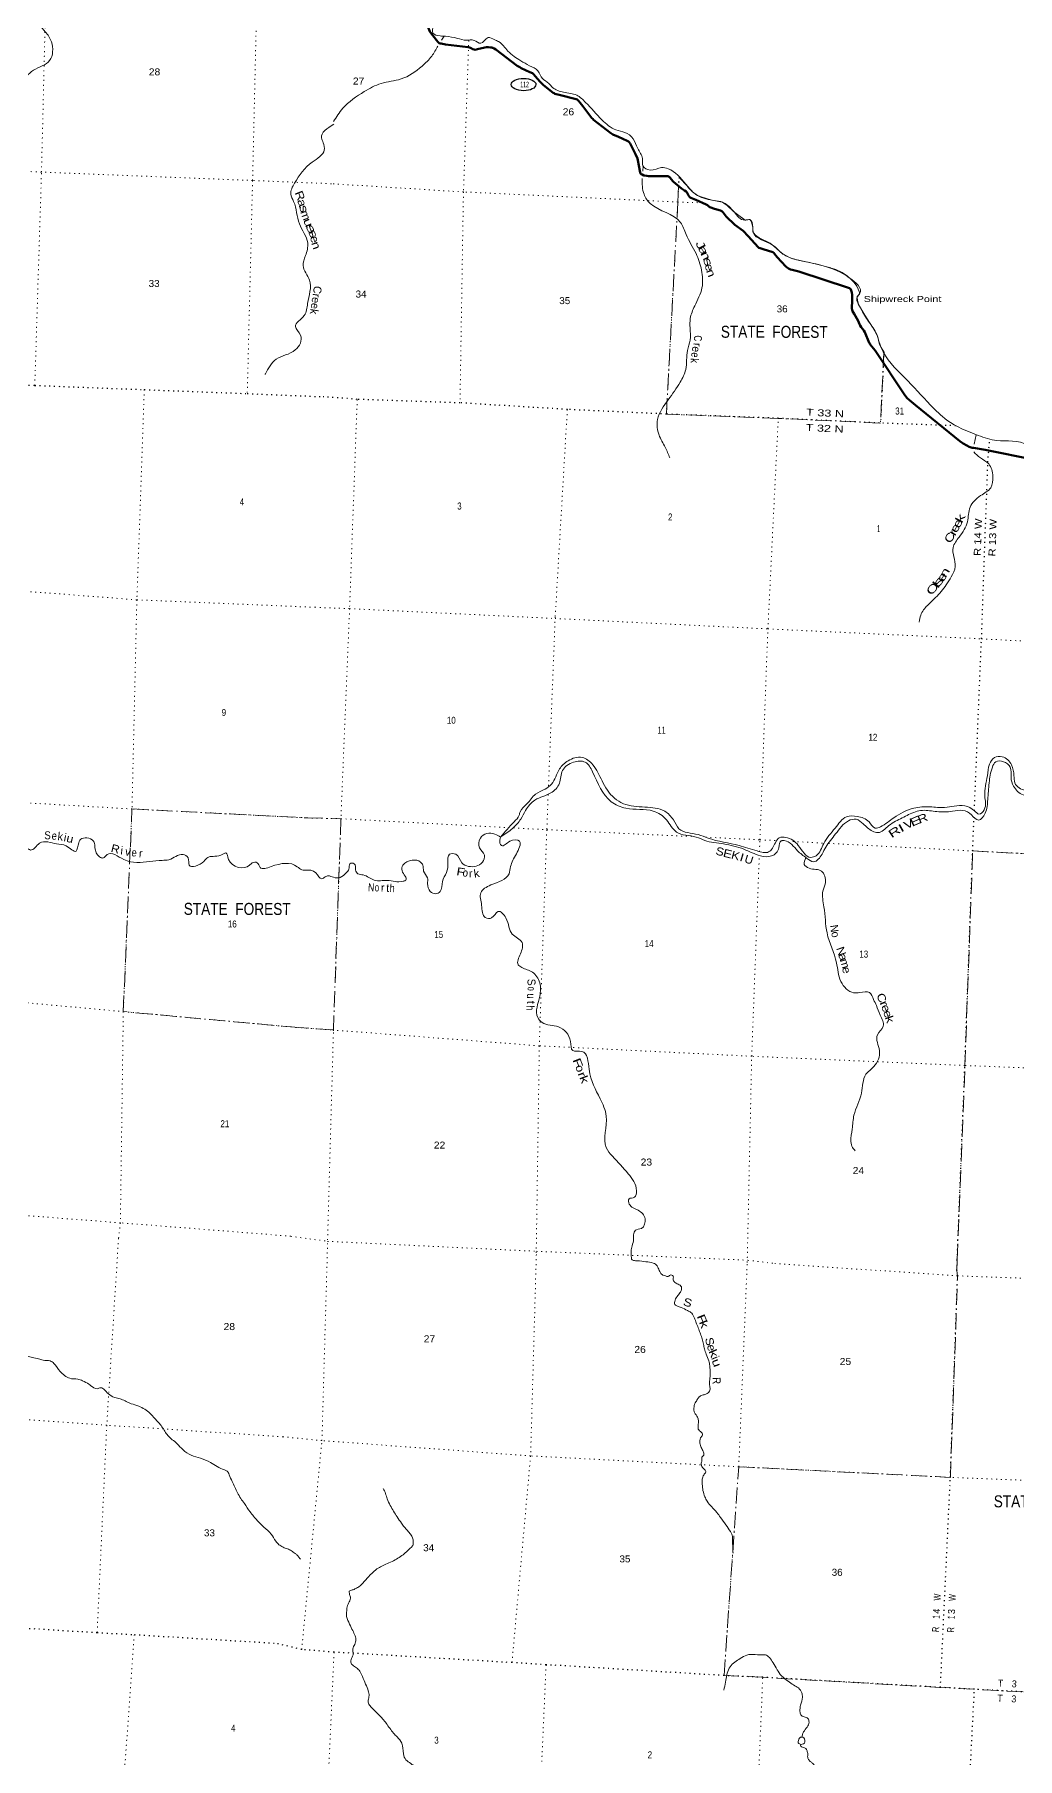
# Model space of a CAD drawing. Header units: feet. Extents: x -955330 to -733631, y 195788 to 387588.
# Drawn here: x -865786 to -841218, y 279188 to 322280 of the extents above; entities that cross this region are included whole.
import ezdxf
from ezdxf.enums import TextEntityAlignment as Align

# ---------------------------------------------------------------- set-up
doc = ezdxf.new("R2010")
doc.units = ezdxf.units.FT
doc.header["$LTSCALE"] = 80
doc.linetypes.add('DOT_DASHED', pattern=[7.7, 5, -1.2, 0.3, -1.2])
doc.linetypes.add('DOTTED', pattern=[1.5, 0.3, -1.2])
for name, color, linetype, lineweight in [('17', 7, 'Continuous', 25), ('23', 7, 'Continuous', 70), ('39', 7, 'Continuous', 13), ('41', 7, 'Continuous', 13), ('44', 7, 'DOT_DASHED', 13), ('6', 7, 'DOTTED', 25), ('7', 7, 'DOTTED', 13)]:
    doc.layers.add(name, color=color, linetype=linetype, lineweight=lineweight)
doc.layers.add('42', color=7, linetype='Continuous')

msp = doc.modelspace()

# ---------------------------------------------------------------- linework, layer by layer
at = {"layer": '17'}
msp.add_ellipse((-853563.29, 321029.04), major_axis=(309.24, -1), ratio=0.500121, dxfattribs=at)
at = {"layer": '23'}
for points in [[(-856777.16, 323738.55), (-856582.6, 323298.53), (-856551.4, 323256.35), (-856508.92, 323215.02), (-856377.23, 323117.27), (-856353.35, 323093.46), (-856337.07, 323069.03), (-856306.22, 323015.68), (-856242.11, 322874.93), (-856223.72, 322840.93), (-856195.99, 322812.49), (-856147.44, 322773.49), (-856112.56, 322737.16), (-856000.88, 322584.28), (-855978.27, 322541.7), (-855925.36, 322395.1), (-855906.31, 322352.51), (-855887.38, 322325.88), (-855832.04, 322257.04)], [(-855832.04, 322257.04), (-855705.71, 322094.65), (-855688.64, 322078.16), (-855669.65, 322065.94), (-855643.88, 322056.44), (-855624.54, 322051.28), (-855510.31, 322028.93), (-854945.59, 321963.89), (-854913.38, 321955.33), (-854888.97, 321944.47), (-854830.64, 321911.89), (-854800.79, 321901.03), (-854775.02, 321898.32), (-854715.49, 321909.03), (-854534.23, 321954.96), (-854491.84, 321963.82), (-854469.46, 321965.18), (-854446.06, 321964.15), (-854392.86, 321957.88), (-854353.14, 321952.61), (-854339.23, 321948.89), (-854323.63, 321943.46), (-854310.04, 321936.05)], [(-854310.04, 321936.05), (-854296.84, 321928.86), (-854257.56, 321904.46), (-853723.25, 321499.06), (-853658.25, 321462.95), (-853618.91, 321441.23), (-853407.5, 321340.36)], [(-853407.5, 321340.36), (-853342.62, 321309.4), (-853316.4, 321290.57), (-853302.84, 321276.99), (-853272.46, 321240.16), (-853146.54, 321094.13), (-853068.62, 321016.53), (-852824.67, 320825.66), (-852800.25, 320809.37), (-852777.82, 320797.82), (-852671.81, 320771.73), (-852245.87, 320663.25), (-852224.4, 320653.95), (-852209.48, 320641.74), (-852179.64, 320611.87), (-852084.69, 320487.65), (-851855.18, 320192.37), (-851832.37, 320168.01), (-851812.03, 320149.01), (-851380.53, 319811.37), (-851354.87, 319793.38), (-851327.74, 319778.45), (-851190.03, 319721.58), (-850969.59, 319622.62), (-850941.81, 319608.1), (-850922.82, 319586.38), (-850902.47, 319555.16), (-850865.48, 319487.49), (-850767.51, 319288.44), (-850717.31, 319177.14), (-850706.6, 319136.19), (-850659.68, 318869.79), (-850649.49, 318833.72), (-850636.59, 318808.61), (-850619.64, 318791.64), (-850598.46, 318776.64), (-850555.89, 318759.07), (-850534.18, 318752.28), (-850479.92, 318744.13), (-850440.33, 318740.57), (-849960.24, 318735.18), (-849939.34, 318731.24), (-849924.42, 318723.1), (-849911.18, 318712.59), (-849897.05, 318696.51), (-849833.38, 318615.39), (-849815.55, 318597.89), (-849617.93, 318433.77), (-849542.91, 318383.9)], [(-849542.91, 318383.9), (-849495.74, 318352.54), (-849482.86, 318336.94), (-849476.76, 318326.08), (-849438.69, 318255.49), (-849416.05, 318223.26), (-849399.77, 318207.65), (-849380.34, 318194.77), (-849257.05, 318143.8), (-848998.68, 318033.36), (-848980.26, 318024.07), (-848964.66, 318012.53), (-848930.75, 317980.63), (-848918.54, 317971.81), (-848906.29, 317965.33), (-848790.7, 317924.75), (-848642.87, 317882.99), (-848624.51, 317875.1), (-848610.94, 317864.92), (-848577.03, 317830.31), (-848500.98, 317732.34), (-848280.58, 317520.23), (-848072.1, 317369.17), (-847949.71, 317237.42), (-847701.18, 316965.69), (-847679, 316948.71), (-847653.23, 316936.49), (-847574.01, 316910.54), (-847336.51, 316837.22), (-847311.38, 316822.47), (-847292.39, 316796.68), (-847225.92, 316711.16), (-847008.4, 316477.73), (-846967.5, 316447.16), (-846940.37, 316430.87), (-846890.17, 316407.79), (-846853.55, 316395.58), (-846685.83, 316356.86), (-845439.22, 315949.74), (-845414.91, 315938.82), (-845395.92, 315919.81), (-845372.86, 315881.81), (-845363.36, 315853.3), (-845357.93, 315827.51), (-845352.9, 315768.78), (-845353.38, 315643.53), (-845357.12, 315427.47), (-845353.19, 315397.9), (-845340.3, 315360.57), (-845301.31, 315296.12), (-845202.61, 315122.8), (-845168.69, 315035.48), (-845154.35, 315005.87), (-845128, 314963.54), (-845058.08, 314877.09), (-845035.75, 314838.66), (-844921.86, 314569.04), (-844912.99, 314552.94), (-844899.42, 314531.22), (-844777.31, 314379.91), (-844032.56, 313261.67), (-843974.25, 313187.39), (-843918.01, 313136.27), (-843770.99, 313015.74), (-842661.3, 312112.51), (-842578.34, 312056.68), (-842486.1, 312005.1), (-842423.7, 311972.53), (-842350.44, 311950.81), (-842322.19, 311946.59), (-842029.33, 311897.52), (-840787.05, 311650.18)]]:
    msp.add_lwpolyline(points, dxfattribs=at)
at = {"layer": '39'}
for p, q in [((-855548.45, 322237.99), (-855610.46, 322138.37)), ((-850576.4, 318995.14), (-850585.99, 318864.44)), ((-842249.33, 312273.7), (-842302.21, 312036.43))]:
    msp.add_line(p, q, dxfattribs=at)
for points in [[(-865478.4, 328779.3), (-865545.3, 328726.86), (-865501.27, 328579.21), (-865471.85, 328329.03), (-865274.16, 328045.03), (-865125.05, 327621.56), (-864907.58, 327419.63), (-864586.86, 327130.13), (-864189.88, 326460.88), (-864039.67, 326108.18), (-863438.07, 325174.85), (-863424.07, 324941.54), (-863685.23, 324471.65), (-864160.11, 323966.8), (-864455.3, 323642.09), (-864710.38, 323356.05), (-865160.84, 323268.93), (-865472.84, 323297.03), (-865653.48, 323003.63), (-865664.09, 322532.66), (-865514.67, 322345.91), (-865363.88, 322098.4), (-865406.76, 321628.88), (-865809.5, 321385.86), (-866109.16, 321051.23), (-866391.22, 320519.55), (-866666.12, 319920.78), (-866719.35, 319445.65), (-866618.24, 318482.07), (-866706.82, 317662.53), (-866808, 317062.07)], [(-858140.46, 324442.67), (-857580.07, 324283.57), (-857224.55, 324213.47), (-856977.3, 324155.6), (-856914.04, 324257.95), (-856824.53, 324232.34), (-856794.45, 324100.2), (-856714.44, 324087.05), (-856642.74, 323896.88), (-856434.58, 323393.15), (-856379.72, 323316.48), (-856294.83, 323321.27), (-856220.17, 323151.14), (-856070.13, 322869.3), (-855967.48, 322823.03), (-855823.54, 322497.08), (-855830.13, 322313.96), (-855647.94, 322244.48), (-855513.31, 322235.27), (-855215.39, 322183.51), (-854995.84, 322136.77), (-854796.45, 322133.13), (-854632.55, 322060.33), (-854448.49, 322202.37), (-854295.63, 322152.15), (-854185.12, 322101.55), (-853952.42, 321862.88), (-853635.02, 321624.97), (-853413.12, 321499.55), (-853203.58, 321368.57), (-853089.43, 321180.8), (-852933.94, 321057.94), (-852835.85, 320957.44), (-852563.37, 320836.13), (-852234.29, 320761), (-852010.83, 320583.13), (-851603.99, 320146.31), (-851252.85, 319897.03), (-851030.13, 319832.04), (-850825.85, 319675.06), (-850710.32, 319430.81), (-850589.14, 319178.29), (-850579.44, 318998.57), (-850396.94, 318892.81), (-850111.93, 318952.37), (-849949.98, 318923.97), (-849510.41, 318540.31), (-849305.12, 318318.81), (-848891.95, 318145.73), (-848560.85, 318070.52), (-848303.25, 317847.01), (-848030.71, 317641.05), (-847901.36, 317648.17), (-847837.14, 317470.38), (-847821.62, 317328.72), (-847326.71, 317007.41), (-847111.96, 316815.77), (-846818.38, 316671.48), (-846511.34, 316599.21), (-846014.94, 316481.37), (-845421.46, 316198.59), (-845157.42, 315811.6), (-845226.25, 315719.54), (-845163.05, 315477.3), (-844966.98, 315145.32), (-844756.35, 314822.86), (-844628.48, 314455.21), (-844044.85, 313705.3), (-843391.8, 313017.19), (-842984.04, 312642.81), (-842197.81, 312257.9), (-841738.1, 312131.39), (-840965.46, 312015.02), (-840769.47, 311938.96), (-840723.79, 311967.43), (-840739.84, 312054.7), (-840637.53, 312087.04), (-840450.94, 312025.45), (-840525.97, 311887.28), (-840448.67, 311773.47), (-840069.04, 311615.79), (-839634.25, 311516.44), (-839350.9, 311326.2), (-839130.68, 310993.29), (-838481.15, 310702.3), (-837872.52, 310398.78), (-837803.67, 310319.56), (-837673.51, 310258.13), (-837460.77, 310066.56), (-837283.41, 309765.53), (-837133.46, 309481.67)], [(-855701.88, 321991.52), (-855858.92, 321739.25), (-856100.49, 321488.59), (-856623.53, 321168.15), (-857122.66, 321056.37), (-857543.53, 320850.9), (-858079.16, 320434.22), (-858312.25, 320106.66)], [(-858305.93, 320035.9), (-858612.62, 319694.58), (-858569.45, 319573.27), (-858543.15, 319390), (-858845.25, 319091.9), (-859286.92, 318561.28), (-859379.76, 318288.23), (-859308.82, 318109.03), (-859165.75, 317548.25), (-858956.42, 317069.48), (-859012.8, 316752.31), (-859074.33, 316502.14), (-858910.45, 316138.72), (-858960.31, 315556.2), (-859044.4, 315252.41), (-859266.51, 314981.09), (-859134.65, 314762.74), (-859268.06, 314394.39), (-859744.98, 314164.8), (-860013.71, 313798.44), (-860021.02, 313784.74)], [(-850598.44, 318683.31), (-850552.18, 318286.69), (-850397.77, 318055.05), (-849641.76, 317584.65), (-849502.72, 317283.08), (-849251.08, 316803.87), (-849115.32, 316389.57), (-849103.82, 315947.81), (-849286.33, 315495.38), (-849395.83, 315181.2), (-849400.76, 314947.64), (-849399.21, 314637.25), (-849467.55, 314383.95), (-849510.25, 313903.98), (-849647.83, 313592.89), (-849946.86, 313148.98), (-850214.05, 312653.46), (-850177.77, 312267.17), (-850022.64, 311964.98), (-849910.07, 311700.69)], [(-842313.2, 311845.88), (-842147.18, 311700.28), (-841938.78, 311545.16), (-841834.51, 311232.83), (-841888.08, 310950.76), (-842139.18, 310754.87), (-842402.86, 310462.75), (-842470.17, 310102.61), (-842673.62, 309719.5), (-842829.15, 309455.46), (-842774.7, 308983.84), (-842873.7, 308721.65), (-842997.74, 308526.92), (-843264.86, 308204.7), (-843471.5, 308011.13), (-843636.04, 307769.6), (-843672.53, 307593.67)], [(-869514.68, 306384.43), (-869701.36, 306275.41), (-870014.2, 306054.68), (-870413.03, 305441.21), (-870575.74, 304728.17), (-870579.9, 304495.68), (-870556.22, 304344.89), (-870256.96, 303934.95), (-870263.67, 303690.43), (-870242.62, 303388.01), (-870135.54, 302743.85), (-870038.55, 302421.85), (-869884.34, 302344.15), (-869672.95, 302417.66), (-869417.76, 302568.13), (-869210.01, 302558.85), (-868986.64, 302583.27), (-868607.03, 302208.18), (-868418.67, 302033.86), (-868118.8, 302097.35), (-867944.04, 302073.35), (-867618.38, 301987.99), (-867191.39, 302001.29), (-866782.44, 301879.83), (-866533.16, 301803.95), (-865989.1, 301951.63), (-865886.44, 301896.46), (-865656.59, 302068.3), (-865235.04, 302049.47), (-864994.7, 302000.29), (-864745.98, 301865.75), (-864680, 302079.3), (-864600.76, 302180.98), (-864293.52, 302090.37), (-864275.27, 301953.99), (-864157.97, 301726.18), (-864074.41, 301696.14), (-863967.64, 301780.4), (-863554.66, 301658.76), (-862906, 301611.58), (-862593.61, 301638.09), (-862425.14, 301654.85), (-862074.02, 301780.8), (-861946.2, 301700.22), (-861919.82, 301518.97), (-861551.97, 301611.8), (-861452.74, 301708.53), (-861324.16, 301737.18), (-861128.93, 301764.88), (-861001.13, 301821.9), (-860937.46, 301661.23), (-860408.3, 301516.2), (-860347.23, 301572.15), (-860217.61, 301578.5), (-860147.96, 301462.08), (-859874.25, 301482.22), (-859217.58, 301479.2), (-859105.73, 301403.38), (-859029.53, 301388.3)], [(-854137.11, 302218.86), (-853798.66, 302600.81), (-853674.01, 302765.28), (-853647.72, 302852.94), (-853479.22, 303049.98), (-853262.26, 303291.51), (-853020.41, 303419.24), (-852865.46, 303542.25), (-852664.12, 303923.42), (-852450.97, 304126.81), (-852098.32, 304209.97), (-851832.7, 304028.47), (-851601.71, 303624.61), (-851293.37, 303193.6), (-851068.11, 303053.95), (-850529.86, 302968.76), (-850034.81, 302865.08), (-849817.26, 302647.13), (-849678.37, 302428.19), (-849199.67, 302281.29), (-848953.2, 302194.89), (-848176.09, 302009.68), (-847726.91, 301873.51), (-847437.82, 301848.28), (-847269.82, 302077.59), (-847173.22, 302202.84), (-847009.48, 302212.66), (-846696.41, 302011.2), (-846381.84, 301712.94), (-846250.89, 301754.25), (-846061.28, 302057.29), (-845776.96, 302445.35), (-845489.61, 302726.49), (-845226.54, 302736.57), (-844927.18, 302598.05), (-844775.12, 302445.09), (-844644.64, 302476.35), (-844309.43, 302703.25), (-843810.49, 302939.98), (-843401.66, 302974.63), (-843039.57, 302958.69), (-842800.05, 302993.8), (-842535.79, 302997.74), (-842291.67, 302873.49), (-842184.59, 302792.79), (-842050.33, 302904.51), (-842036.28, 303246.54), (-841972.23, 303751.89), (-841918.38, 304040), (-841795.75, 304204.55), (-841599.15, 304227.22), (-841368.86, 304022.89), (-841306.7, 303758.53), (-841283.19, 303572.23), (-841025.52, 303393.05), (-840793.39, 303442.56), (-840649.99, 303491.45), (-840365.99, 303486.57), (-840072.89, 303632.47), (-839871.77, 303622.72), (-839676.85, 303437.89), (-839465.26, 303393.48), (-839143.99, 303538.3), (-838895.73, 303673.84), (-838709.96, 303551.83), (-838400.18, 303108.67), (-838386.3, 302846.17), (-838256.17, 302827.05), (-837912.81, 302884.37), (-837753.1, 302765.38), (-837577.02, 302522.84), (-837335.47, 302386.59), (-837192.16, 302562.44), (-837162.77, 302758.79), (-837128.65, 302884.43), (-836930.12, 303033.98), (-836763.98, 303180.74), (-836623.9, 303330.51), (-836441.03, 303533.05), (-836245.23, 303753.23), (-835941.69, 303906.79), (-835470.62, 303979.35), (-835241.32, 303968.51), (-834964.89, 304102.97), (-834758.12, 304256.23), (-834635.62, 304461.09), (-834671.61, 304553.15), (-834852.51, 304564.14), (-835099.17, 304462.8), (-835276.53, 304463.58), (-835294.4, 304683.92)], [(-854135.17, 302221.05), (-853838.6, 302437.1), (-853632.08, 302670.97), (-853511.11, 302885.97), (-853279.22, 303145.06), (-852879.78, 303323.15), (-852666.85, 303564.83), (-852589.35, 303884.27), (-852313.45, 304093.31), (-852023.32, 304090.21), (-851839, 303851.38), (-851372.17, 303103.94), (-851004.99, 302938.68), (-850320.82, 302870.04), (-849992.51, 302649.85), (-849738.78, 302343.86), (-849250.23, 302220.18), (-849034.87, 302137.43), (-848565.41, 302046.83), (-848057.51, 301916.45), (-847641.94, 301751.35), (-847363.97, 301746.7), (-847180.91, 301953.26), (-847126.41, 302126.48), (-847047.46, 302133.52), (-846714.81, 301876.89), (-846489.62, 301692.91), (-846312.49, 301601.46), (-846103.84, 301794.94), (-846010.92, 301970.72), (-845763.65, 302299.75), (-845443.93, 302625.99), (-845250.6, 302664.9), (-845074.7, 302547.3), (-844845.2, 302369.2), (-844703.85, 302331.52), (-844435.59, 302506.59), (-844099.98, 302699.23), (-843938.87, 302781.69), (-843595.25, 302887.37), (-843231.89, 302855.25), (-842840.4, 302864.37), (-842581.33, 302886.65), (-842368.93, 302773.69), (-842189.57, 302643.86), (-842026.32, 302814.92), (-841961.96, 303155.01), (-841926.21, 303572.79), (-841847.23, 303966.73), (-841762.24, 304102.51), (-841570.7, 304103.2), (-841399.68, 303967.65), (-841379.67, 303706.93), (-841317.06, 303494.94), (-841077.47, 303274.14), (-840824.72, 303290.61), (-840638.99, 303382.21), (-840517.32, 303397.68), (-840313.33, 303405.95), (-840007, 303533.21), (-839884.98, 303470.08), (-839622.34, 303310.85), (-839357.9, 303318.81), (-838981.57, 303519.96), (-838851.66, 303539.14), (-838693.37, 303389.98), (-838492.28, 302993.32), (-838490.78, 302767.57), (-838355.35, 302689.81), (-838050.49, 302742.57), (-837856.54, 302708.91), (-837678.17, 302472.32), (-837375.35, 302267.22), (-837144.82, 302411.5), (-837112.04, 302680.27), (-837113.56, 302819.37), (-836829.01, 302997.84), (-836572.47, 303223.75), (-836440.07, 303381.88), (-836352.97, 303519.59), (-836151.74, 303640.81), (-835943.22, 303745.64), (-835834.96, 303775.73), (-835580.26, 303876.77), (-835312.17, 303876.53), (-834973.51, 303962.24), (-834611.71, 304240.52), (-834532.83, 304503.48), (-834676.94, 304654.12), (-834959.97, 304636.79), (-835151.48, 304593.78)], [(-859031.16, 301388.62), (-858754.83, 301328.49), (-858606.79, 301175.69), (-858521.84, 301224.81), (-858444.05, 301250.03), (-858316.69, 301214.91), (-858145.46, 301212.35), (-857990.71, 301331.33), (-857926.18, 301417.52), (-857901.74, 301551.59), (-857794.81, 301553.52), (-857761.85, 301397.09), (-857701.71, 301304.09), (-857570.13, 301272.83), (-857294, 301143.32), (-856971.86, 301134.96), (-856571.63, 301115.53), (-856505.73, 301145.23), (-856599.59, 301378.57), (-856576.97, 301516.75), (-856343.27, 301642.77), (-856135.89, 301594.49), (-856078.93, 301519.75), (-856059.76, 301369.89), (-855965.07, 301196.98), (-855961.63, 301055.79), (-855894.14, 300861.75), (-855759.86, 300802.18), (-855648.37, 300858.34), (-855590.19, 301110.01), (-855488.96, 301333.83), (-855452.72, 301590.37), (-855413.18, 301788.35), (-855255.86, 301790.36), (-855104.52, 301578.99), (-854935.44, 301487.85), (-854591.91, 301591.51), (-854543.17, 301771), (-854663.92, 301946.93), (-854642.33, 302191.95), (-854479.61, 302308.61), (-854280.88, 302290.89), (-854135.17, 302221.05)], [(-854137.11, 302218.86), (-854152.15, 302070.32), (-854112.73, 302008.35), (-853906.13, 302115.26), (-853664.29, 302114.02), (-853743.51, 301800.69), (-853885.49, 301481.71), (-853926.09, 301303.93), (-854376.72, 301023.03), (-854633.85, 300827.37), (-854610.17, 300516.13), (-854519.81, 300208.37), (-854360.94, 300200.24), (-854198.16, 300361.24), (-854004.12, 300200.62), (-853845.85, 299793.52), (-853601.67, 299584.63), (-853641.15, 299302.01), (-853694.34, 299027.98), (-853606.82, 298960.13), (-853342.1, 298845.16), (-853159.1, 298578.17), (-853158.6, 298245.65), (-853207.87, 297711.52), (-853098.85, 297586.42), (-852690.89, 297473.99), (-852391.51, 297109.83), (-852333.58, 296883.92), (-852102.75, 296862.95), (-851924.23, 296414.76), (-851650.29, 295680.79), (-851495.54, 295241.58), (-851496.08, 294457.71), (-851342.82, 294244.26), (-850946.24, 293803.81), (-850738.52, 293376.67), (-850790.44, 293215.44), (-850925.41, 293174.28), (-850921.3, 293047.17), (-850696.8, 292891.43), (-850525.34, 292679.29), (-850619.27, 292439.07), (-850768.71, 292390.41), (-850819.32, 292128.37), (-850861.18, 291966.76), (-850868.09, 291693.99)], [(-846505.62, 301706.61), (-846549.31, 301538.02), (-846426.89, 301440.62), (-846117.83, 301368.27), (-846018.76, 301074.28), (-846080.71, 300871.12), (-846054.77, 300479.19), (-845978.74, 299823.36), (-845741.68, 299076.7), (-845630.51, 298610.95), (-845313.27, 298326.7), (-845155.75, 298332.73), (-844917.84, 298333.66), (-844815.11, 298160.43), (-844745.64, 298008.64), (-844653.97, 297771.36), (-844572.35, 297492.14), (-844721.58, 297276.22), (-844667.66, 296879.18), (-844809.3, 296481.6), (-845005.79, 296289.66), (-845116.43, 295822.37), (-845305.78, 295267.44), (-845350.2, 294922.54), (-845381.13, 294607.35), (-845341.75, 294458.73), (-845276.92, 294379.66)], [(-848327.47, 284322.83), (-848336.87, 284515.85), (-848343.54, 284635.76), (-848343.07, 284735.08), (-848393.91, 284861.06), (-848505.41, 285030.37), (-848638.54, 285212.82), (-848735.84, 285338.91), (-848860.72, 285480.44), (-848975.62, 285619.49), (-849031.13, 285731.5), (-849078.76, 285883.7), (-849097.52, 286048.76), (-849096.04, 286170.33), (-849061.01, 286274.15), (-849011.15, 286348.91), (-849013.8, 286379.44), (-849073.54, 286442.99), (-849105.88, 286487.04), (-849120.26, 286570.81), (-849106.04, 286661.39), (-849105.48, 286718.13), (-849060.84, 286766.77), (-849058.54, 286817.35), (-849096.83, 286908.3), (-849144.47, 287015.89), (-849155.45, 287129.92), (-849138.03, 287202.11), (-849094.39, 287273.09), (-849102.36, 287320.08), (-849185.56, 287400.92), (-849198.83, 287508.97), (-849192.85, 287640.47), (-849215.56, 287718.55), (-849289.13, 287833.41), (-849307.91, 287909.28), (-849298.64, 287979.81), (-849291.48, 288048.41), (-849254.63, 288103.49), (-849206.33, 288188.45), (-849140.79, 288252.36), (-849052.63, 288280.77), (-848972.35, 288313.59), (-848908.1, 288393.77), (-848907.62, 288493.08), (-848915.94, 288621.18), (-848904.66, 288691.62), (-848902.9, 288774.66), (-848901.69, 288890.16), (-848908.73, 289001.98), (-848933.27, 289128.79), (-849000.6, 289292.02), (-849038.98, 289425.55), (-849068.01, 289542.43), (-849098.32, 289675.59), (-849141.1, 289801.21), (-849184.24, 289918.73), (-849236.82, 290050.88), (-849256.61, 290104.49), (-849307.54, 290228.46), (-849338.96, 290292.74), (-849381.29, 290339.27), (-849466.14, 290383.7), (-849624.12, 290463.9), (-849717.77, 290492.51), (-849778.43, 290535.82), (-849775.66, 290641.12), (-849705.63, 290759.55), (-849641.01, 290847.83), (-849615.43, 290921.67), (-849617.07, 290974.45), (-849700.73, 291045.17), (-849787.32, 291095.76), (-849826.9, 291158.38), (-849817.63, 291228.91), (-849880.13, 291276.37), (-849946.48, 291238.86), (-850018.6, 291252.29), (-850082.38, 291271.42), (-850142.3, 291330.93), (-850197.72, 291444.96), (-850223.56, 291498.85), (-850323.25, 291572.33), (-850503.59, 291604.9), (-850716.65, 291628.83), (-850815.26, 291637.39), (-850850.26, 291651.88), (-850864.12, 291672.67), (-850868.09, 291693.99)], [(-859676.9, 284530.92), (-859757.69, 284624.19), (-859870.58, 284794.11), (-860051.74, 284973.49), (-860217.57, 285135.89), (-860396.72, 285355.75), (-860540.28, 285559.64), (-860713, 285827.88), (-860844.38, 286114.36), (-860922.99, 286282.58), (-860973.04, 286374.33), (-861036.47, 286399.78), (-861220.22, 286485.97), (-861383.1, 286585.32), (-861640.57, 286693.41), (-861867.37, 286767.53), (-862072.92, 286903.48), (-862224.93, 287059.11), (-862451.47, 287261.02), (-862602.29, 287481.51), (-862778.12, 287687), (-862900.88, 287820.89), (-863031.49, 287918.65), (-863181.26, 287997.07), (-863370.34, 288057.14), (-863492.88, 288113.93), (-863615.51, 288168.68), (-863747.31, 288201.58), (-863905.35, 288276.35), (-864024.87, 288393.85), (-864128.96, 288455.8), (-864221.11, 288431.96), (-864375.11, 288506.53), (-864423.83, 288543.43), (-864585.39, 288628.51), (-864704.59, 288670.93), (-864905.77, 288691.02), (-865033.65, 288762.27), (-865143.89, 288863.08), (-865301.67, 289065.65), (-865391.73, 289124.89), (-865570.82, 289141.86), (-865682.06, 289181.85), (-865842.49, 289208.05), (-865959.78, 289248.34), (-866129.38, 289252.67), (-866236.27, 289257.96), (-866333.17, 289260.72), (-866474.25, 289310.31), (-866676.64, 289346.69), (-866820.24, 289386.26), (-866999.26, 289486.41), (-867278.87, 289473.87), (-867467.42, 289462.91), (-867637.63, 289455.09), (-867818.25, 289522.86), (-867958.93, 289580.54), (-868151.52, 289569.78), (-868277.55, 289515.15), (-868410.42, 289444.63), (-868525.46, 289407.71), (-868610.85, 289357.16), (-868665.76, 289228), (-868686.8, 289129.63), (-868805.55, 289017.83), (-868886.4, 288977.19), (-869055.48, 288910.49), (-869214.87, 288835.19), (-869420.59, 288885.94), (-869628.64, 288971.3), (-869846.25, 288986.12), (-870046.39, 288945.3), (-870175.23, 288874.58), (-870337.14, 288789.26), (-870513.59, 288737.12), (-870760.41, 288692.52), (-871019.44, 288646.5), (-871140.93, 288601.79), (-871361.54, 288555.89), (-871468.3, 288482.05), (-871534.02, 288420.38), (-871597.32, 288326.12), (-871651.94, 288243.62), (-871703.04, 288191.36), (-871751.55, 288191.73), (-871796.39, 288201.86)], [(-857068.32, 285940.68), (-857011.7, 285808.35), (-856971.13, 285678.78), (-856895.92, 285511.13), (-856811.45, 285369.42), (-856721.02, 285225.4), (-856614.74, 285074.58), (-856540.53, 284973.88), (-856463.75, 284885.23), (-856387.15, 284792.53), (-856334.66, 284702.96), (-856318.91, 284604.93), (-856331.3, 284510.21), (-856392.8, 284446.12), (-856574, 284282.09), (-856701.21, 284194.64), (-856848.3, 284114.19), (-857007.13, 284042.39), (-857255.77, 283905.76), (-857437.43, 283731.61), (-857577.94, 283573.82), (-857670.78, 283486.84), (-857757.94, 283436.08), (-857842.34, 283401.42), (-857920.52, 283370.53), (-857917.14, 283311.59), (-857890.85, 283223.21), (-857920.56, 283102.93), (-857968.42, 282983.49), (-857984.84, 282844.35), (-857985.68, 282736.95), (-857909.47, 282546.96), (-857831.97, 282385.29), (-857773.15, 282256.91), (-857754.57, 282132.4), (-857796.38, 282012.67), (-857833.69, 281902.87), (-857821.79, 281809.08), (-857859.48, 281691.19), (-857873.06, 281570.17), (-857791.88, 281489.43), (-857694.29, 281414.01), (-857657.83, 281371.8), (-857589.03, 281240.94), (-857509.06, 281044.69), (-857443.65, 280883.58), (-857422.96, 280761), (-857442.4, 280644.3), (-857435.82, 280566.97), (-857381.03, 280483.37), (-857180.1, 280281.6), (-856995.84, 280068.42), (-856813.06, 279822.88), (-856722.44, 279727.51), (-856606.36, 279570.16), (-856565.71, 279308.81), (-856501.95, 279155.88), (-856378.99, 279061.06), (-856334.09, 279026.57), (-856213.77, 279006.88), (-856154.58, 278931.19), (-856148.1, 278762.64), (-856183.5, 278606.13), (-856249.41, 278444.93), (-856231.13, 278180.55), (-856210.98, 278090.43), (-856191.3, 277945.59), (-856122.58, 277857.31), (-856042.51, 277707.68), (-855944.95, 277498.47), (-855943.51, 277352.44), (-856035.26, 277245.13), (-856122.33, 277151.8), (-856146.16, 277116.4), (-856189.44, 276964.31), (-856166.46, 276803.1), (-856150.36, 276623.97), (-856148.37, 276490.08), (-856084.52, 276339.17), (-856043.41, 276132.53), (-856019.25, 275908.43), (-855953.56, 275797.98), (-855744.09, 275695.16), (-855524.9, 275583.78), (-855435.93, 275496.59), (-855373.54, 275402.51), (-855340.76, 275234.78), (-855363.42, 275091.88), (-855337.33, 274865.66), (-855263.67, 274752.82), (-855178.92, 274661.77)], [(-842016.9, 274129.18), (-841952.38, 274170.83), (-841905.81, 274261.96), (-841892.42, 274289.73), (-841860.34, 274373.41), (-841821.47, 274473), (-841750.07, 274532.58), (-841655.49, 274568.8), (-841566.69, 274566.77), (-841512.72, 274509.57), (-841437.68, 274427.07), (-841388.77, 274303.2), (-841325.1, 274148.25), (-841265.92, 274027.96), (-841225.43, 273940.97), (-841151.21, 273884.87), (-841047.48, 273855.8), (-840958.76, 273896.34), (-840909.17, 274009.63), (-840863.05, 274135.24), (-840761.76, 274319.15), (-840601.83, 274459.83), (-840482.41, 274553.71), (-840400.09, 274720.24), (-840381.73, 274901.85), (-840387.93, 275076.48), (-840353.72, 275295.89), (-840377.98, 275428.77), (-840383.27, 275579.03), (-840327.54, 275694.07), (-840163.94, 275826.47), (-839975.41, 275973.96), (-839867.16, 276133.22), (-839770.35, 276351.79), (-839708.01, 276523.29), (-839616.57, 276979.3), (-839494.28, 277225.09), (-839399.13, 277451.85), (-839279.23, 277645.05), (-839064.3, 277884.58), (-838898.4, 278067.56), (-838778.33, 278220.2), (-838556.43, 278435.09), (-838391.92, 278543.12), (-838260.12, 278642.52), (-838181.02, 278738.24), (-838113.2, 278808.12), (-838121.87, 279017.33), (-838104.71, 279172.64), (-838079.76, 279321.52), (-838024.66, 279466.99), (-837919.52, 279646.67), (-837857.73, 279806.03), (-837843.05, 279951.32), (-837749.65, 280050.44), (-837596.22, 280225.88), (-837514.09, 280343.77), (-837434.33, 280542.85), (-837374.82, 280785.43), (-837395.22, 280958.68), (-837461.43, 281279.99), (-837544.88, 281488.55), (-837698.15, 281761.13), (-837748.35, 281901.28), (-837704.25, 282026.98), (-837638.34, 282143.58), (-837520.75, 282241.6), (-837452.37, 282323.62), (-837404.98, 282432.95), (-837283.24, 282666.61), (-837208.53, 282843.62), (-837121.63, 282977.5), (-837042.53, 283117.82), (-836961.95, 283245.91), (-836873.59, 283412.16), (-836798.42, 283554.69), (-836737.83, 283643.15), (-836574.69, 283765.44), (-836491.48, 283773.8), (-836269.43, 283814.34), (-836049.3, 283856.98), (-835849.43, 283898.53), (-835715.8, 283993.79), (-835616.26, 284094.66), (-835469.89, 284248.12), (-835422.5, 284357.46), (-835332.01, 284570.24), (-835194.42, 284841.69), (-835099.73, 284969.13), (-834924.49, 285135.47), (-834772.9, 285270.45)], [(-859676.9, 284530.92), (-859628.7, 284502.78), (-859571.7, 284467.74), (-859462.38, 284428.28), (-859363.6, 284379.16), (-859273.53, 284316.26), (-859213.33, 284262.82), (-859161.65, 284199.64), (-859140.67, 284172.33)], [(-848560.04, 280895.21), (-848516.48, 281097.97), (-848484.1, 281276.92), (-848421.94, 281444.37), (-848317.09, 281573.37), (-848185.66, 281664.68), (-848027.84, 281758.83), (-847826.41, 281790.17), (-847612.71, 281780.4), (-847515.84, 281778), (-847419.82, 281712.79), (-847328.84, 281580.92), (-847227.6, 281408.03), (-847117.29, 281257.02), (-846949.89, 281117.6), (-846812.62, 281026.18), (-846694.79, 280951.87), (-846611.51, 280828.45), (-846594.02, 280724.26), (-846639.5, 280523.62), (-846654.74, 280366.19), (-846634.32, 280282.13), (-846553.87, 280229.8), (-846458.84, 280186.94), (-846428.43, 280100.41), (-846478.67, 279972.96), (-846564.92, 279853.24), (-846594.63, 279777.56), (-846607.1, 279725.42)], [(-846607.1, 279725.42), (-846557.43, 279706.93), (-846534.17, 279640.99), (-846543.25, 279574.51), (-846597.14, 279544.54), (-846653.68, 279545.09), (-846700.41, 279583.72), (-846695.82, 279640.27), (-846662.82, 279699.58), (-846637.71, 279718.71), (-846607.1, 279725.42)], [(-846636.43, 279540.92), (-846633.62, 279497.55), (-846588.26, 279473.18), (-846509.09, 279437.12), (-846479.31, 279381.02), (-846460.63, 279303.13), (-846462.38, 279264.7), (-846452.22, 279177.06), (-846398.44, 279115.81), (-846341.9, 279070.65), (-846265.58, 278971.88), (-846244.89, 278849.3), (-846193.77, 278729.38), (-846131.67, 278584.64), (-846064.14, 278470.05), (-845969.04, 278340.01), (-845877.7, 278216.23), (-845837.11, 278131.26), (-845763.73, 278012.35), (-845692.45, 277891.51), (-845614.85, 277776.46), (-845498.03, 277635.3), (-845384.23, 277561.17), (-845324.3, 277501.67), (-845241.48, 277368.14), (-845152.34, 277195.8), (-845036.81, 277026.31), (-844866.74, 276945.56), (-844741.01, 276911.43), (-844642.32, 276904.89), (-844573.69, 276859.18), (-844570.04, 276761.71), (-844544.11, 276709.84), (-844452.77, 276541.46), (-844377, 276475.15), (-844284.81, 276458.77), (-844150.28, 276440.46), (-844017.05, 276393.83), (-843904.98, 276325.86), (-843827.01, 276218.9), (-843821.62, 276115.27), (-843853.53, 275991.04), (-843853.91, 275938.34), (-843803.79, 275885.37), (-843709.32, 275830.37), (-843656.27, 275752.94), (-843551.89, 275782.63), (-843472.06, 275805.34), (-843371.54, 275794.66), (-843280.64, 275749.96), (-843194.14, 275697.35), (-843079.23, 275647.5), (-842970.64, 275591.86), (-842895.78, 275549.92), (-842803.77, 275529.5), (-842754.57, 275500.89), (-842736.71, 275449.4), (-842707.67, 275377.11), (-842688.43, 275311.36), (-842679.56, 275240), (-842702.39, 275137.65), (-842708.27, 275052.78), (-842684.82, 274990.89), (-842595.57, 274909.77), (-842492.4, 274823.97), (-842418.83, 274709.11), (-842346.91, 274602.43), (-842332.64, 274472.03), (-842354.74, 274341.27), (-842398.65, 274264.21), (-842433.21, 274170.51), (-842393, 274077.44), (-842313.37, 274006.9), (-842248.5, 273967.45), (-842211.72, 273942.54)]]:
    msp.add_spline(points, degree=3, dxfattribs=at)
at = {"layer": '44'}
msp.add_line((-842339.24, 301873.02), (-841020.86, 301804.39), dxfattribs=at)
for points in [[(-844557.21, 314347.21), (-844642.93, 312567.32), (-847197.45, 312685.75), (-849994.48, 312791.34), (-849707.19, 318092.19), (-849678.22, 318708.83)], [(-849678.22, 318708.83), (-849457.21, 318482.03), (-849340.27, 318343.31), (-849228.52, 318265.9), (-849126.63, 318222.73), (-848861.59, 318137.26), (-848635.93, 318102.97), (-848591.37, 318087.12), (-848554.08, 318066.09), (-848471.4, 318001.49), (-848312.18, 317854.4), (-848218.45, 317782.96), (-848024.97, 317637.92), (-848005.89, 317636.02), (-847934.16, 317658.77), (-847907.21, 317653.88), (-847874.62, 317610.95), (-847849.65, 317527.8), (-847834.78, 317455.46), (-847836.78, 317378.8), (-847830.48, 317344.71), (-847812.11, 317316.29), (-847773.71, 317274.23), (-847734.73, 317240.68), (-847671.52, 317197.86), (-847401.85, 317060.53), (-847304.19, 316988.19), (-847168.49, 316860.64), (-847083.81, 316793.92), (-846936.37, 316712.45), (-846829.69, 316674.28), (-846654.02, 316630.51), (-846275.8, 316544.51), (-845868.03, 316442.43), (-845755.05, 316403.55), (-845596.73, 316329.5), (-845477.58, 316245.37), (-845387.37, 316167.16), (-845303.91, 316077.15), (-845235.71, 315985.49), (-845198.45, 315916.08), (-845171.54, 315854.23), (-845156.86, 315804.71), (-845165.05, 315788.51), (-845224.35, 315730.64), (-845224.71, 315706.73), (-845214.83, 315638.62), (-845188.2, 315533.1), (-845038.01, 315263.06), (-844840.3, 314962.05), (-844721.06, 314751.85), (-844674.71, 314564.3), (-844656.17, 314511.74), (-844629.39, 314458.16), (-844557.21, 314347.21)], [(-859178.86, 297455.96), (-863566.2, 297857.43), (-863389.99, 301976.95), (-863349.55, 302922.28), (-858976.83, 302699)], [(-858976.83, 302699), (-858127.6, 302677.91), (-858314.34, 297397.9), (-859178.86, 297455.96)], [(-842731.41, 291387.6), (-842726.65, 291651.02), (-842533.53, 296492.01), (-842339.24, 301873.02)], [(-838013.45, 286024.7), (-837997.43, 280688.19), (-842294.13, 280919.02), (-843144.55, 280965.99), (-847585.76, 281217.62), (-848553.48, 281261.84), (-848184.9, 286481.44), (-842895.83, 286215.39), (-842715.33, 291253.02), (-842731.41, 291387.6)]]:
    msp.add_lwpolyline(points, dxfattribs=at)
at = {"layer": '6'}
msp.add_line((-844557.21, 314347.21), (-844642.93, 312567.32), dxfattribs=at)
for points in [[(-889217.38, 314454.94), (-888451.62, 314405.08), (-887066.57, 314375.58), (-883139.39, 314204.2), (-881725.06, 314151.14), (-877766.55, 314002.65), (-876412.38, 313960.37), (-872477.36, 313829.11), (-871075.32, 313772.55), (-868329.47, 313621.57), (-865777.93, 313509.62), (-863042.23, 313403.6), (-860467.89, 313304.8), (-858571.17, 313226.11)], [(-842764.88, 312498.1), (-844666.38, 312568.82), (-847197.45, 312685.75), (-849994.48, 312791.34), (-852468.51, 312906.67), (-855151.84, 313072.37), (-857719.95, 313159.08), (-858571.17, 313226.11)], [(-842297.36, 302878.63), (-842118.45, 307174.41), (-841959.54, 311587.5), (-841913.18, 312173.17)], [(-842731.41, 291387.6), (-842726.65, 291651.02), (-842533.53, 296492.01), (-842339.24, 301873.02), (-842303.94, 302720.68)], [(-843144.55, 280965.99), (-842895.83, 286215.39), (-842715.33, 291253.02), (-842731.41, 291387.6)], [(-890450.19, 283566.31), (-889667.58, 283695.43), (-884391.13, 283448.63), (-879063.15, 283181.03), (-873650.47, 282909.24), (-869445.39, 282664.72), (-868554.8, 282604.43), (-864219.43, 282337.24), (-863290.03, 282285.18), (-859771.64, 282072.57)], [(-829097.9, 280426.28), (-832778.56, 280433.47), (-837997.43, 280688.19), (-842294.13, 280919.02), (-843144.55, 280965.99), (-847585.76, 281217.62), (-848553.48, 281261.84), (-852999.91, 281531.95), (-853852.07, 281585.08), (-858298.87, 281847.1), (-859108.13, 281910.44), (-859771.64, 282072.57)], [(-844083.97, 245449.63), (-843881.23, 250359.49), (-843639.81, 255226.07), (-843344.43, 260613.22), (-843072.58, 266104.84), (-842795.47, 271267.79), (-842530.37, 276388.73), (-842294.13, 280919.02)]]:
    msp.add_lwpolyline(points, dxfattribs=at)
at = {"layer": '7'}
for p, q in [((-847125.71, 302124.29), (-847028.74, 302119.2)), ((-846835.03, 302109.03), (-846054.51, 302068.06))]:
    msp.add_line(p, q, dxfattribs=at)
for points in [[(-865777.93, 313509.62), (-865610.42, 318840.23), (-865479.1, 324211.86), (-865373.28, 328756.54)], [(-860150.74, 326226.93), (-860210.84, 323930), (-860334.75, 318630.34), (-860467.89, 313304.8)], [(-854931.1, 322131.41), (-855065.46, 318344.68), (-855151.84, 313072.37)], [(-858366.01, 318550.26), (-860334.75, 318630.34), (-865610.42, 318840.23), (-870866.69, 319068.42), (-872152.87, 319127.84)], [(-849088.76, 318071.87), (-849707.19, 318092.19), (-855065.46, 318344.68), (-858366.01, 318550.26)], [(-849994.48, 312791.34), (-849707.19, 318092.19), (-849678.22, 318708.83)], [(-863042.23, 313403.6), (-863226.81, 308149.15), (-863349.55, 302922.28), (-863389.99, 301976.95)], [(-857719.95, 313159.08), (-857911.18, 307929.09), (-858127.6, 302677.91), (-858316.26, 297330.94), (-858462.82, 292064.98), (-858462.65, 291987.59)], [(-852468.51, 312906.67), (-852772.64, 307719.31), (-852939.66, 303478.79)], [(-847667.26, 301854.48), (-847655.94, 302152.12), (-847456.79, 307422.11), (-847197.45, 312685.75)], [(-872704.61, 308799.13), (-868517.89, 308555.46), (-863226.81, 308149.15), (-858775.13, 307962.8)], [(-858775.13, 307962.8), (-857911.18, 307929.09), (-852776.36, 307683.18), (-847456.79, 307422.11), (-842118.45, 307174.41), (-837839.46, 306947.33), (-834279.62, 306800.01)], [(-858976.83, 302699), (-863349.55, 302922.28), (-868538.25, 303220.83), (-872864.94, 303636.66)], [(-852947.46, 303280.76), (-852982.02, 302403.37), (-853169.21, 297001.94), (-853245.9, 291850.17), (-853243.62, 291787.3)], [(-858976.83, 302699), (-858127.6, 302677.91), (-853932.73, 302454.09)], [(-853814.88, 302447.81), (-852982.02, 302403.37), (-849283.82, 302228.91)], [(-849014.38, 302216.2), (-847655.94, 302152.12), (-847235.17, 302130.03)], [(-863402.27, 301689.68), (-863566.2, 297857.43), (-863638.72, 292577.74), (-863684.77, 292189.21)], [(-847973.44, 291586.3), (-847861.72, 296741.33), (-847670.86, 301759.7)], [(-845942.73, 302062.19), (-842339.24, 301873.02), (-837889.12, 301641.36), (-832504.6, 301690.13), (-828310.72, 301611.91)], [(-872860.17, 298551.8), (-868592.32, 298314.63), (-863566.2, 297857.43), (-859178.86, 297455.96)], [(-828513.47, 296155.4), (-832632, 296145.34), (-837943, 296331.53), (-842532.68, 296510.12), (-847861.72, 296741.33), (-853169.21, 297001.94), (-858373.69, 297400.8), (-859178.86, 297455.96)], [(-859379.72, 292243.35), (-863638.72, 292577.74), (-868861.31, 292978.96), (-873151.71, 293346.64), (-878544.5, 293462.08), (-883818.83, 293697.68), (-889237.58, 293957.94), (-890033.23, 294013.34)], [(-863684.77, 292189.21), (-863979.2, 287519.19), (-864219.43, 282337.24)], [(-859379.72, 292243.35), (-858463.92, 292115.18), (-853242.63, 291865.87), (-847954.3, 291643.14), (-847286.58, 291560.2)], [(-859108.13, 281910.44), (-858602, 287133.88), (-858462.65, 291987.59)], [(-853243.62, 291787.3), (-853386.91, 286751.61), (-853852.07, 281585.08)], [(-848553.48, 281261.84), (-848184.9, 286481.44), (-847973.44, 291586.3)], [(-828713.59, 290769.25), (-832895.77, 290877.24), (-838017.97, 291080.92), (-842715.33, 291253.02), (-847286.58, 291560.2)], [(-859572.9, 287230.17), (-863979.2, 287519.19), (-868858.7, 287861.99), (-873382.23, 288166.9), (-878833.52, 288393.93), (-884126.9, 288625.34), (-889417.47, 288872.83), (-890241.05, 288806.51)], [(-828905.32, 285609.33), (-832793.57, 285792.23), (-838013.45, 286024.7), (-842895.83, 286215.39), (-848184.9, 286481.44), (-853386.91, 286751.61), (-858602, 287133.88), (-859572.9, 287230.17)], [(-863290.03, 282285.18), (-863603.65, 277948.83), (-863952, 272542.98), (-864290.33, 267298.93), (-864421.51, 264873.09)], [(-859878.87, 246051.77), (-859684.57, 251095.91), (-859440.07, 256296.85), (-859204.27, 261617.79), (-858964.78, 267019.66), (-858724.96, 272206.62), (-858501.73, 277384.21), (-858298.87, 281847.1)], [(-852999.91, 281531.95), (-853194.7, 277157.89), (-853414.53, 272010.56), (-853682.58, 266824.89), (-853977.69, 261399.21), (-854271.6, 256089.02), (-854377.72, 250865.54), (-854565.93, 245847.98)], [(-849414.99, 245651.61), (-849178.55, 250621.85), (-848835.63, 255854.79), (-848482.6, 261265.66), (-848165.9, 266410.59), (-847966.58, 271595.35), (-847770.94, 276743.78), (-847585.76, 281217.62)]]:
    msp.add_lwpolyline(points, dxfattribs=at)

# ---------------------------------------------------------------- texts
at = {"layer": '17', "width": 0.55}
msp.add_text('112', height=140, dxfattribs=at).set_placement((-853537.24, 320960.73), align=Align.CENTER)
at = {"layer": '41'}
for s, rotation, width, p in [('R', 291.848, 1.25, (-859242.71, 318214.63)), ('a', 288.285, 1.25, (-859192.99, 318041.89)), ('s', 288.34, 1.35, (-859147.4, 317895.98)), ('m', 290.34, 1.1, (-859103.35, 317728.11)), ('u', 293.293, 1.45, (-859034.95, 317540.15)), ('s', 301.218, 1.8, (-858957.95, 317374.38)), ('s', 295.542, 1.6, (-858911.98, 317260.68)), ('e', 287.37, 1.15, (-858878.56, 317134.1)), ('n', 289.072, 1.3, (-858840.53, 316977.66)), ('J', 297.474, 1.6, (-849224.45, 316969.43)), ('a', 297.474, 1.5, (-849158.71, 316842.98)), ('n', 295.507, 1.45, (-849099.44, 316708.63)), ('s', 294.275, 1.55, (-849045.55, 316558.99)), ('e', 290.428, 1.2, (-849015.07, 316427.71)), ('n', 290.742, 1.3, (-848970.83, 316283.59)), ('C', 269.958, 0.75, (-849304.78, 314686.74)), ('k', 268.218, 0.9, (-849387.99, 314131.44)), ('e', 263.651, 0.85, (-849369.38, 314280.17)), ('e', 260.545, 0.95, (-849347.23, 314426.55)), ('k', 62.565, 1.6, (-842559.83, 310143.34)), ('C', 59.928, 1.35, (-842828.9, 309655.47)), ('r', 59.07, 1.7, (-842749.14, 309788.02)), ('e', 61.494, 1.45, (-842690.77, 309897.46)), ('e', 62.565, 1.4, (-842626.45, 310014.71)), ('O', 48.995, 1.5, (-843269.76, 308360.75)), ('l', 48.995, 1.65, (-843177.05, 308461.26)), ('s', 51.683, 2.05, (-843113.03, 308551)), ('e', 55.596, 1.65, (-843024.77, 308664.43)), ('n', 59.391, 1.6, (-842956.58, 308783.49)), ('I', 29.765, 1.7, (-844075.9, 302360.05)), ('V', 27.246, 1.35, (-843892.47, 302460.09)), ('E', 24.126, 1.5, (-843732.42, 302529.45)), ('R', 22.658, 1.3, (-843551.93, 302598.61)), ('S', 358.459, 0.9, (-865461.61, 302164.28)), ('e', 353.945, 0.85, (-865299.91, 302155.2)), ('u', 347.374, 1.15, (-864918.44, 302084.77)), ('R', 33.245, 1.55, (-844241.41, 302266.78)), ('R', 345.71, 1.1, (-863786.89, 301828.98)), ('e', 353.306, 0.85, (-863305.22, 301735.26)), ('S', 346.228, 1.15, (-848678.67, 301762.09)), ('E', 346.228, 1.25, (-848484.41, 301708.11)), ('K', 344.977, 1.15, (-848290.69, 301660.39)), ('I', 343.314, 1.3, (-848133.78, 301617.34)), ('U', 342.748, 1.1, (-847958.04, 301560.76)), ('F', 350.43, 1.3, (-855147.77, 301253.36)), ('o', 351.145, 0.9, (-855029.53, 301231.26)), ('k', 8.381, 1.05, (-854723.15, 301214.15)), ('N', 358.067, 0.8, (-857374.69, 300863.22)), ('o', 358.959, 0.75, (-857229.62, 300860.36)), ('h', 357.322, 0.85, (-856849.63, 300844.39)), ('N', 279.285, 0.95, (-845892.98, 299918.56)), ('N', 288.976, 1.15, (-845717.94, 299334.69)), ('a', 288.976, 1.25, (-845672.85, 299191.72)), ('m', 286.993, 1.05, (-845625.59, 299030.06)), ('S', 273.485, 0.95, (-853464.03, 298585.88)), ('e', 285.307, 1.1, (-845587.59, 298868.81)), ('u', 267.602, 0.9, (-853472.71, 298249.81)), ('o', 269.744, 0.7, (-853461.44, 298428.56)), ('C', 295.208, 1.2, (-844704.27, 298159.76)), ('h', 268.676, 0.85, (-853493.29, 297952.37)), ('r', 293.976, 1.45, (-844642.31, 298022.38)), ('e', 291.595, 1.25, (-844598.58, 297906.58)), ('e', 290.652, 1.2, (-844552.46, 297765.99)), ('k', 288.506, 1.3, (-844506.56, 297633.4)), ('F', 291.153, 1.55, (-852297.89, 296536.12)), ('o', 290.492, 1.2, (-852245.77, 296403.45)), ('r', 290.492, 1.35, (-852194.42, 296252.04)), ('k', 290.492, 1.4, (-852138.04, 296127.92)), ('S', 344.24, 1.2, (-849486.78, 290490.5)), ('F', 291.851, 1.55, (-849191.94, 290131.29)), ('k', 291.742, 1.4, (-849148.09, 290008.66)), ('S', 282.35, 1.15, (-849007.33, 289591.9)), ('e', 285.348, 1.1, (-848963.11, 289430.57)), ('k', 292.432, 1.45, (-848907.97, 289278.17)), ('i', 292.399, 1.05, (-848862.41, 289167.51)), ('u', 289.803, 1.35, (-848831.13, 289044.92)), ('R', 272.905, 0.9, (-848838.18, 288627.27))]:
    msp.add_text(s, height=200, rotation=rotation, dxfattribs=dict(at, width=width)).set_placement(p, align=Align.CENTER)
msp.add_text('Creek', height=200, rotation=261.428, dxfattribs=at).set_placement((-858798.8, 316006.3))
for s, rotation, p in [('r', 265.871, (-849316.66, 314531.84)), ('k', 353.945, (-865149.97, 302137.86)), ('i', 349.499, (-865035.87, 302112.58)), ('i', 353.306, (-863615.1, 301783.59)), ('v', 350.306, (-863467.26, 301754.38)), ('r', 355.872, (-863136.27, 301714.32)), ('r', 359.979, (-854886.1, 301210.89)), ('r', 358.959, (-857086.58, 300855.82)), ('t', 357.119, (-856962.18, 300849.97)), ('o', 282.685, (-845863.01, 299764.61)), ('t', 269.581, (-853475.84, 298088.32))]:
    msp.add_text(s, height=200, rotation=rotation, dxfattribs=at).set_placement(p, align=Align.CENTER)
at = {"layer": '42', "width": 1.35}
msp.add_text('Shipwreck Point', height=150, dxfattribs=at).set_placement((-845062.15, 315593.38))
at = {"layer": '44', "width": 0.85}
for p in [(-848633.48, 314699.89), (-862055.57, 300276.06), (-841812.57, 285466.55)]:
    msp.add_text('STATE  FOREST', height=300, rotation=359.919, dxfattribs=at).set_placement(p)
at = {"layer": '6'}
for s, rotation, width, p in [('T 33 N', 357.355, 1.35, (-846505.74, 312753.9)), ('T 32 N', 357.355, 1.35, (-846514.67, 312370.1)), ('R 14 W', 87.938, 1.2, (-842138.7, 309243.33)), ('R 13 W', 87.938, 1.2, (-841771.1, 309230.99))]:
    msp.add_text(s, height=175, rotation=rotation, dxfattribs=dict(at, width=width)).set_placement(p)
for s, rotation, width, p in [('W', 87.287, 0.65, (-843137.99, 283217.53)), ('W', 87.287, 0.65, (-842763.07, 283206.8)), ('1', 87.287, 0.5, (-843161.39, 282723.39)), ('4', 87.287, 0.95, (-843154.65, 282865.85)), ('1', 87.287, 0.5, (-842786.37, 282715.12)), ('3', 87.287, 0.95, (-842779.62, 282857.57)), ('R', 87.287, 0.7, (-843176.17, 282411.64)), ('R', 87.287, 0.7, (-842801.14, 282403.37)), ('T', 356.925, 0.9, (-841649.59, 280984.53)), ('3', 356.925, 0.95, (-841303.54, 280965.95)), ('T', 356.925, 0.9, (-841660.66, 280609.59)), ('3', 356.925, 0.95, (-841314.62, 280591))]:
    msp.add_text(s, height=175, rotation=rotation, dxfattribs=dict(at, width=width)).set_placement(p, align=Align.CENTER)
at = {"layer": '7'}
for s, width, p in [('28', 1.1, (-862929.07, 321257.58)), ('27', 1.1, (-857828.06, 321028.84)), ('26', 1.1, (-852584.44, 320260.61)), ('33', 1.05, (-862931.82, 315969.34)), ('34', 1.05, (-857760.86, 315705.34)), ('35', 1.05, (-852669.69, 315540.75)), ('36', 1.05, (-847236.5, 315333.44)), ('31', 0.85, (-844274.77, 312781.28)), ('4', 0.85, (-860656.37, 310510.81)), ('3', 0.85, (-855220.87, 310406.44)), ('2', 0.85, (-849952.1, 310132.38)), ('1', 0.4, (-844722.3, 309844.21)), ('9', 0.85, (-861107.55, 305247.12)), ('10', 0.85, (-855479.32, 305050.42)), ('11', 0.65, (-850213.24, 304804.13)), ('12', 0.85, (-844943.24, 304625.44)), ('16', 0.85, (-860952.83, 299959.92)), ('15', 0.85, (-855793.92, 299696.36)), ('14', 0.85, (-850535.45, 299468.22)), ('13', 0.85, (-845171.85, 299207.18)), ('21', 0.85, (-861139.01, 294967.94)), ('22', 1.1, (-855805.43, 294433.62)), ('23', 1.1, (-850636.61, 294009.6)), ('24', 1.1, (-845338.13, 293798.6)), ('28', 1.1, (-861060.24, 289897.32)), ('27', 1.1, (-856058.06, 289591.53)), ('26', 1.1, (-850794.86, 289325.9)), ('25', 1.1, (-845662.01, 289025.93)), ('33', 1.05, (-861549.52, 284741.91)), ('34', 1.05, (-856070.89, 284370.48)), ('35', 1.05, (-851165.46, 284090.03)), ('36', 1.05, (-845861.99, 283755.71)), ('4', 0.85, (-860872.84, 279862.12)), ('3', 0.85, (-855794.4, 279560.15)), ('2', 0.85, (-850461.56, 279193.52))]:
    msp.add_text(s, height=175, dxfattribs=dict(at, width=width)).set_placement(p)

doc.saveas('drawing.dxf')
